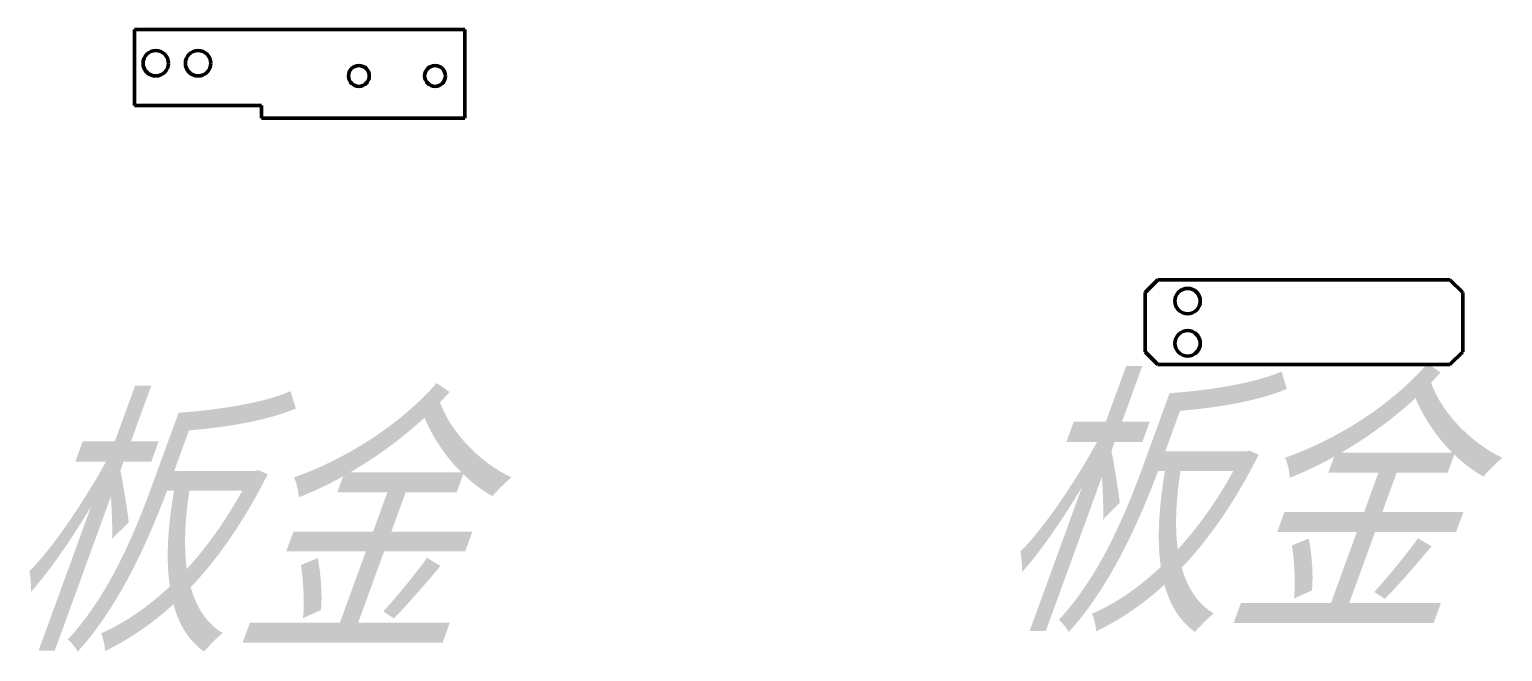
# Model space of a CAD drawing. Header units: inches. Extents: x 17901 to 26602, y 9673 to 14036.
# Drawn here: x 23019.9 to 23368, y 12825.5 to 12972.6 of the extents above; entities that cross this region are included whole.
import ezdxf

# ---------------------------------------------------------------- set-up
doc = ezdxf.new("R2010")
doc.units = ezdxf.units.IN
doc.header["$MEASUREMENT"] = 0
doc.layers.add('标注线', color=3, linetype='Continuous', lineweight=25)
doc.layers.add('粗实线', color=7, linetype='Continuous', lineweight=50)
doc.styles.add('DIM', font='romans.shx', dxfattribs={"width": 0.8, "oblique": 20, "bigfont": 'bigfont.shx'})

msp = doc.modelspace()

# ---------------------------------------------------------------- linework, layer by layer
at = {"layer": '粗实线', "ltscale": 0.45}
msp.add_line((23044.743, 12954.597), (23044.743, 12972.597), dxfattribs=at)
at = {"layer": '粗实线'}
for p, q in [((23122.743, 12972.597), (23044.743, 12972.597)), ((23122.743, 12972.597), (23122.743, 12951.597)), ((23044.743, 12954.597), (23074.743, 12954.597)), ((23122.743, 12951.597), (23074.743, 12951.597))]:
    msp.add_line(p, q, dxfattribs=at)
at = {"layer": '粗实线', "ltscale": 0.075}
msp.add_line((23074.743, 12954.597), (23074.743, 12951.597), dxfattribs=at)
at = {"layer": '粗实线', "ltscale": 0.106066}
for p, q in [((23283.578, 12910.356), (23286.578, 12913.356)), ((23286.578, 12893.356), (23283.578, 12896.356))]:
    msp.add_line(p, q, dxfattribs=at)
at = {"layer": '粗实线', "ltscale": 0.5}
msp.add_line((23355.578, 12913.356), (23286.578, 12913.356), dxfattribs=at)
at = {"layer": '粗实线', "ltscale": 0.35}
for p, q in [((23355.578, 12913.356), (23358.578, 12910.356)), ((23283.578, 12910.356), (23283.578, 12896.356)), ((23358.578, 12910.356), (23358.578, 12896.356))]:
    msp.add_line(p, q, dxfattribs=at)
at = {"layer": '粗实线', "ltscale": 0.499999}
for p, q in [((23358.578, 12896.356), (23355.578, 12893.356)), ((23355.578, 12893.356), (23286.578, 12893.356))]:
    msp.add_line(p, q, dxfattribs=at)
at = {"layer": '粗实线'}
for centre, radius in [((23049.743, 12964.597), 3), ((23059.743, 12964.597), 3), ((23097.743, 12961.598), 2.459), ((23115.743, 12961.597), 2.459), ((23293.578, 12908.356), 3), ((23293.578, 12898.356), 3)]:
    msp.add_circle(centre, radius, dxfattribs=at)

# ---------------------------------------------------------------- texts
at = {"layer": '标注线', "color": 3, "char_height": 50, "width": 659.636, "attachment_point": 1, "style": 'DIM'}
for insert in [(23247.448, 12885.689), (23013.263, 12881.054)]:
    msp.add_mtext('{\\fFangSong_GB2312|b0|i0|c134|p49;板金}', dxfattribs=dict(at, insert=insert))

doc.saveas('drawing.dxf')
